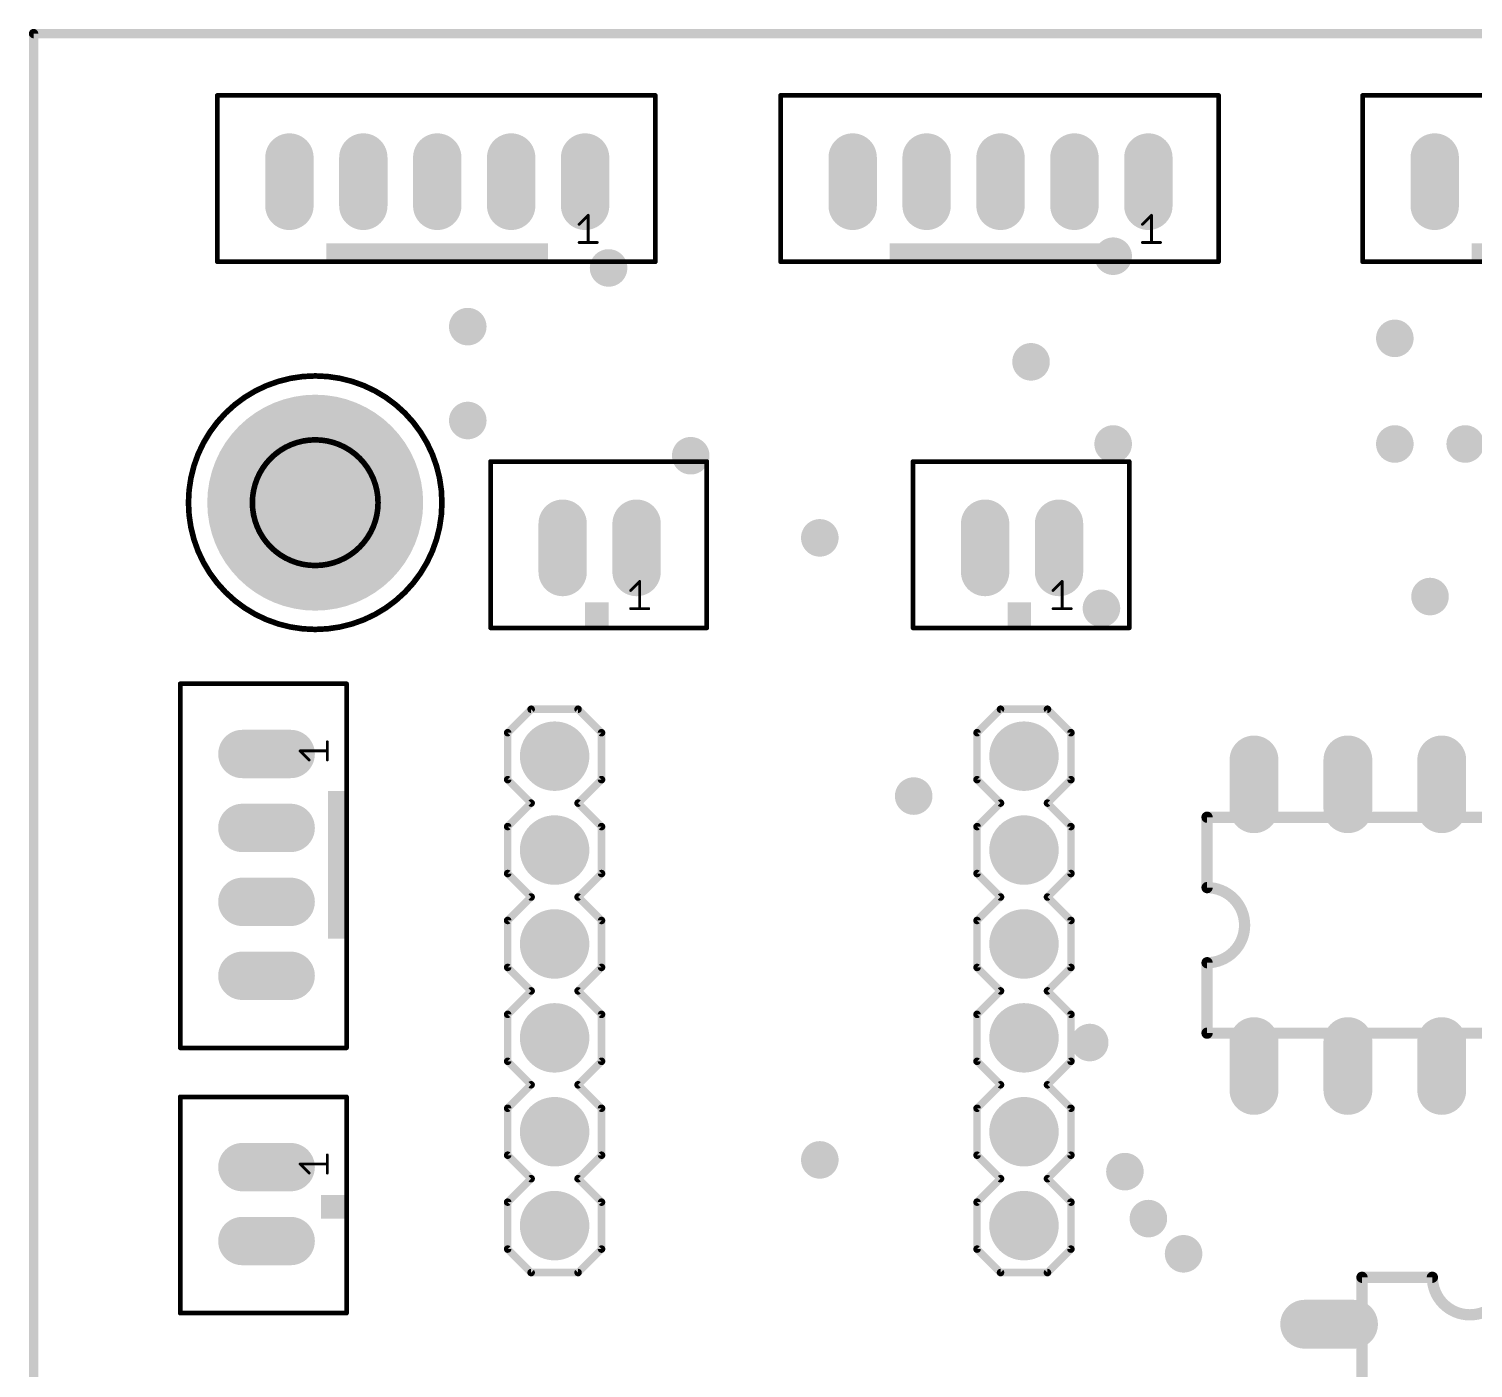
# Model space of a CAD drawing. Extents: x -0.01 to 3.94, y -0.01 to 3.15.
# Drawn here: x -0.005 to 1.533, y 1.728 to 3.155 of the extents above; entities that cross this region are included whole.
import ezdxf

# ---------------------------------------------------------------- set-up
doc = ezdxf.new("R2010")
doc.units = 0
for name, color, linetype in [('17', 94, 'CONTINUOUS'), ('18', 94, 'CONTINUOUS'), ('20', 178, 'CONTINUOUS'), ('21', 250, 'CONTINUOUS')]:
    doc.layers.add(name, color=color, linetype=linetype)

# ---------------------------------------------------------------- blocks, each defined once
blk = doc.blocks.new('RECT')
blk.add_solid([(-0.5, -0.5), (0.5, -0.5), (-0.5, 0.5), (0.5, 0.5)])
blk = doc.blocks.new('LONGP100')
at = {"const_width": 1}
blk.add_lwpolyline([(-0.5, 0), (0.5, 0)], dxfattribs=at)
at = {"const_width": 0.5}
for points in [[(-0.5, 0.25, 1), (-0.5, -0.25)], [(0.5, -0.25, 1), (0.5, 0.25)]]:
    blk.add_lwpolyline(points, format="xyb", dxfattribs=at)
blk = doc.blocks.new('ROUNDP')
at = {"const_width": 0.5}
blk.add_lwpolyline([(0, -0.25, 1), (0, 0.25, 1), (0, -0.25)], format="xyb", dxfattribs=at)
blk = doc.blocks.new('ROUNDV')
at = {"const_width": 0.5}
blk.add_lwpolyline([(0, -0.25, 1), (0, 0.25, 1), (0, -0.25)], format="xyb", dxfattribs=at)

msp = doc.modelspace()

# ---------------------------------------------------------------- linework, layer by layer
at = {"layer": '20', "const_width": 0.01}
for points in [[(0, 3.149606), (3.937008, 3.149606)], [(0, 0), (0, 3.149606)]]:
    msp.add_lwpolyline(points, dxfattribs=at)
at = {"layer": '20', "const_width": 0.005}
for points in [[(0, 3.152106, 1), (0, 3.147106)], [(0.0025, 3.149606, 1), (-0.0025, 3.149606)]]:
    msp.add_lwpolyline(points, format="xyb", dxfattribs=at)
at = {"layer": '21'}
for points, const_width in [([(0.195748, 3.083799), (0.662283, 3.083799)], 0.005), ([(0.195748, 2.906634), (0.195748, 3.083799)], 0.005), ([(0.662283, 3.083799), (0.662283, 2.906634)], 0.005), ([(0.795748, 3.083799), (1.262283, 3.083799)], 0.005), ([(0.795748, 2.906634), (0.795748, 3.083799)], 0.005), ([(1.262283, 3.083799), (1.262283, 2.906634)], 0.005), ([(1.415748, 3.083799), (1.882283, 3.083799)], 0.005), ([(1.415748, 2.906634), (1.415748, 3.083799)], 0.005), ([(0.581106, 2.94648), (0.590781, 2.956155)], 0.003), ([(0.590781, 2.956155), (0.590781, 2.92713)], 0.003), ([(1.181106, 2.94648), (1.190781, 2.956155)], 0.003), ([(1.190781, 2.956155), (1.190781, 2.92713)], 0.003), ([(0.581106, 2.92713), (0.600456, 2.92713)], 0.003), ([(1.181106, 2.92713), (1.200456, 2.92713)], 0.003), ([(0.662283, 2.906634), (0.195748, 2.906634)], 0.005), ([(1.262283, 2.906634), (0.795748, 2.906634)], 0.005), ([(1.882283, 2.906634), (1.415748, 2.906634)], 0.005), ([(0.486811, 2.693799), (0.717126, 2.693799)], 0.005), ([(0.486811, 2.516634), (0.486811, 2.693799)], 0.005), ([(0.717126, 2.693799), (0.717126, 2.516634)], 0.005), ([(0.936811, 2.693799), (1.167126, 2.693799)], 0.005), ([(0.936811, 2.516634), (0.936811, 2.693799)], 0.005), ([(1.167126, 2.693799), (1.167126, 2.516634)], 0.005), ([(0.635949, 2.55648), (0.645624, 2.566155)], 0.003), ([(0.645624, 2.566155), (0.645624, 2.53713)], 0.003), ([(1.085949, 2.55648), (1.095624, 2.566155)], 0.003), ([(1.095624, 2.566155), (1.095624, 2.53713)], 0.003), ([(0.635949, 2.53713), (0.655299, 2.53713)], 0.003), ([(1.085949, 2.53713), (1.105299, 2.53713)], 0.003), ([(0.717126, 2.516634), (0.486811, 2.516634)], 0.005), ([(1.167126, 2.516634), (0.936811, 2.516634)], 0.005), ([(0.156201, 2.069331), (0.156201, 2.457126)], 0.005), ([(0.156201, 2.457126), (0.333366, 2.457126)], 0.005), ([(0.333366, 2.457126), (0.333366, 2.069331)], 0.005), ([(0.53, 2.43), (0.505, 2.405)], 0.008), ([(0.58, 2.43), (0.53, 2.43)], 0.008), ([(0.605, 2.405), (0.58, 2.43)], 0.008), ([(1.005, 2.405), (1.03, 2.43)], 0.008), ([(1.03, 2.43), (1.08, 2.43)], 0.008), ([(1.08, 2.43), (1.105, 2.405)], 0.008), ([(0.505, 2.405), (0.505, 2.355)], 0.008), ([(0.605, 2.355), (0.605, 2.405)], 0.008), ([(1.005, 2.355), (1.005, 2.405)], 0.008), ([(1.105, 2.405), (1.105, 2.355)], 0.008), ([(0.29352, 2.375949), (0.283845, 2.385624)], 0.003), ([(0.283845, 2.385624), (0.31287, 2.385624)], 0.003), ([(0.31287, 2.375949), (0.31287, 2.395299)], 0.003), ([(0.505, 2.355), (0.53, 2.33)], 0.008), ([(0.58, 2.33), (0.605, 2.355)], 0.008), ([(1.03, 2.33), (1.005, 2.355)], 0.008), ([(1.105, 2.355), (1.08, 2.33)], 0.008), ([(0.53, 2.33), (0.505, 2.305)], 0.008), ([(0.605, 2.305), (0.58, 2.33)], 0.008), ([(1.005, 2.305), (1.03, 2.33)], 0.008), ([(1.08, 2.33), (1.105, 2.305)], 0.008), ([(0.505, 2.305), (0.505, 2.255)], 0.008), ([(0.605, 2.255), (0.605, 2.305)], 0.008), ([(1.005, 2.255), (1.005, 2.305)], 0.008), ([(1.105, 2.305), (1.105, 2.255)], 0.008), ([(2.05, 2.315), (1.25, 2.315)], 0.012), ([(1.25, 2.315), (1.25, 2.24)], 0.012), ([(0.505, 2.255), (0.53, 2.23)], 0.008), ([(0.58, 2.23), (0.605, 2.255)], 0.008), ([(1.03, 2.23), (1.005, 2.255)], 0.008), ([(1.105, 2.255), (1.08, 2.23)], 0.008), ([(0.53, 2.23), (0.505, 2.205)], 0.008), ([(0.605, 2.205), (0.58, 2.23)], 0.008), ([(1.005, 2.205), (1.03, 2.23)], 0.008), ([(1.08, 2.23), (1.105, 2.205)], 0.008), ([(0.505, 2.205), (0.505, 2.155)], 0.008), ([(0.605, 2.155), (0.605, 2.205)], 0.008), ([(1.005, 2.155), (1.005, 2.205)], 0.008), ([(1.105, 2.205), (1.105, 2.155)], 0.008), ([(0.53, 2.13), (0.505, 2.155)], 0.008), ([(0.605, 2.155), (0.58, 2.13)], 0.008), ([(1.005, 2.155), (1.03, 2.13)], 0.008), ([(1.08, 2.13), (1.105, 2.155)], 0.008), ([(1.25, 2.085), (1.25, 2.16)], 0.012), ([(0.53, 2.13), (0.505, 2.105)], 0.008), ([(0.605, 2.105), (0.58, 2.13)], 0.008), ([(1.005, 2.105), (1.03, 2.13)], 0.008), ([(1.08, 2.13), (1.105, 2.105)], 0.008), ([(0.505, 2.105), (0.505, 2.055)], 0.008), ([(0.605, 2.055), (0.605, 2.105)], 0.008), ([(1.005, 2.055), (1.005, 2.105)], 0.008), ([(1.105, 2.105), (1.105, 2.055)], 0.008), ([(1.25, 2.085), (2.05, 2.085)], 0.012), ([(0.333366, 2.069331), (0.156201, 2.069331)], 0.005), ([(0.505, 2.055), (0.53, 2.03)], 0.008), ([(0.58, 2.03), (0.605, 2.055)], 0.008), ([(1.03, 2.03), (1.005, 2.055)], 0.008), ([(1.105, 2.055), (1.08, 2.03)], 0.008), ([(0.53, 2.03), (0.505, 2.005)], 0.008), ([(0.605, 2.005), (0.58, 2.03)], 0.008), ([(1.005, 2.005), (1.03, 2.03)], 0.008), ([(1.08, 2.03), (1.105, 2.005)], 0.008), ([(0.156201, 1.786811), (0.156201, 2.017126)], 0.005), ([(0.156201, 2.017126), (0.333366, 2.017126)], 0.005), ([(0.333366, 2.017126), (0.333366, 1.786811)], 0.005), ([(0.505, 2.005), (0.505, 1.955)], 0.008), ([(0.605, 1.955), (0.605, 2.005)], 0.008), ([(1.005, 1.955), (1.005, 2.005)], 0.008), ([(1.105, 2.005), (1.105, 1.955)], 0.008), ([(0.31287, 1.935949), (0.31287, 1.955299)], 0.003), ([(0.505, 1.955), (0.53, 1.93)], 0.008), ([(0.58, 1.93), (0.605, 1.955)], 0.008), ([(1.03, 1.93), (1.005, 1.955)], 0.008), ([(1.105, 1.955), (1.08, 1.93)], 0.008), ([(0.29352, 1.935949), (0.283845, 1.945624)], 0.003), ([(0.283845, 1.945624), (0.31287, 1.945624)], 0.003), ([(0.53, 1.93), (0.505, 1.905)], 0.008), ([(0.605, 1.905), (0.58, 1.93)], 0.008), ([(1.005, 1.905), (1.03, 1.93)], 0.008), ([(1.08, 1.93), (1.105, 1.905)], 0.008), ([(0.505, 1.905), (0.505, 1.855)], 0.008), ([(0.605, 1.855), (0.605, 1.905)], 0.008), ([(1.005, 1.855), (1.005, 1.905)], 0.008), ([(1.105, 1.905), (1.105, 1.855)], 0.008), ([(0.53, 1.83), (0.505, 1.855)], 0.008), ([(0.605, 1.855), (0.58, 1.83)], 0.008), ([(1.005, 1.855), (1.03, 1.83)], 0.008), ([(1.08, 1.83), (1.105, 1.855)], 0.008), ([(0.58, 1.83), (0.53, 1.83)], 0.008), ([(1.03, 1.83), (1.08, 1.83)], 0.008), ([(1.415, 1.825), (1.415, 1.025)], 0.012), ([(1.415, 1.825), (1.49, 1.825)], 0.012), ([(0.333366, 1.786811), (0.156201, 1.786811)], 0.005)]:
    msp.add_lwpolyline(points, dxfattribs=dict(at, const_width=const_width))
for points, const_width in [([(0.195748, 3.085049, 1), (0.195748, 3.082549)], 0.0025), ([(0.196998, 3.083799, 1), (0.194498, 3.083799)], 0.0025), ([(0.663533, 3.083799, 1), (0.661033, 3.083799)], 0.0025), ([(0.662283, 3.082549, 1), (0.662283, 3.085049)], 0.0025), ([(0.795748, 3.085049, 1), (0.795748, 3.082549)], 0.0025), ([(0.796998, 3.083799, 1), (0.794498, 3.083799)], 0.0025), ([(1.263533, 3.083799, 1), (1.261033, 3.083799)], 0.0025), ([(1.262283, 3.082549, 1), (1.262283, 3.085049)], 0.0025), ([(1.415748, 3.085049, 1), (1.415748, 3.082549)], 0.0025), ([(1.416998, 3.083799, 1), (1.414498, 3.083799)], 0.0025), ([(0.591531, 2.956155, 1), (0.590031, 2.956155)], 0.0015), ([(0.591311, 2.955624, 1), (0.590251, 2.956685)], 0.0015), ([(1.191531, 2.956155, 1), (1.190031, 2.956155)], 0.0015), ([(1.191311, 2.955624, 1), (1.190251, 2.956685)], 0.0015), ([(0.580576, 2.94701, 1), (0.581637, 2.945949)], 0.0015), ([(1.180576, 2.94701, 1), (1.181637, 2.945949)], 0.0015), ([(0.581106, 2.92788, 1), (0.581106, 2.92638)], 0.0015), ([(0.590031, 2.92713, 1), (0.591531, 2.92713)], 0.0015), ([(0.600456, 2.92638, 1), (0.600456, 2.92788)], 0.0015), ([(1.181106, 2.92788, 1), (1.181106, 2.92638)], 0.0015), ([(1.190031, 2.92713, 1), (1.191531, 2.92713)], 0.0015), ([(1.200456, 2.92638, 1), (1.200456, 2.92788)], 0.0015), ([(0.195748, 2.907884, 1), (0.195748, 2.905384)], 0.0025), ([(0.194498, 2.906634, 1), (0.196998, 2.906634)], 0.0025), ([(0.661033, 2.906634, 1), (0.663533, 2.906634)], 0.0025), ([(0.662283, 2.905384, 1), (0.662283, 2.907884)], 0.0025), ([(0.795748, 2.907884, 1), (0.795748, 2.905384)], 0.0025), ([(0.794498, 2.906634, 1), (0.796998, 2.906634)], 0.0025), ([(1.261033, 2.906634, 1), (1.263533, 2.906634)], 0.0025), ([(1.262283, 2.905384, 1), (1.262283, 2.907884)], 0.0025), ([(1.415748, 2.907884, 1), (1.415748, 2.905384)], 0.0025), ([(1.414498, 2.906634, 1), (1.416998, 2.906634)], 0.0025), ([(0.3, 2.515, 1), (0.3, 2.785, 1), (0.3, 2.515)], 0.006), ([(0.3, 2.583071, 1), (0.3, 2.716929, 1), (0.3, 2.583071)], 0.006), ([(0.486811, 2.695049, 1), (0.486811, 2.692549)], 0.0025), ([(0.488061, 2.693799, 1), (0.485561, 2.693799)], 0.0025), ([(0.718376, 2.693799, 1), (0.715876, 2.693799)], 0.0025), ([(0.717126, 2.692549, 1), (0.717126, 2.695049)], 0.0025), ([(0.936811, 2.695049, 1), (0.936811, 2.692549)], 0.0025), ([(0.938061, 2.693799, 1), (0.935561, 2.693799)], 0.0025), ([(1.168376, 2.693799, 1), (1.165876, 2.693799)], 0.0025), ([(1.167126, 2.692549, 1), (1.167126, 2.695049)], 0.0025), ([(0.635418, 2.55701, 1), (0.636479, 2.555949)], 0.0015), ([(0.646374, 2.566155, 1), (0.644874, 2.566155)], 0.0015), ([(0.646154, 2.565624, 1), (0.645093, 2.566685)], 0.0015), ([(1.085418, 2.55701, 1), (1.086479, 2.555949)], 0.0015), ([(1.096374, 2.566155, 1), (1.094874, 2.566155)], 0.0015), ([(1.096154, 2.565624, 1), (1.095093, 2.566685)], 0.0015), ([(0.635949, 2.53788, 1), (0.635949, 2.53638)], 0.0015), ([(0.655299, 2.53638, 1), (0.655299, 2.53788)], 0.0015), ([(1.085949, 2.53788, 1), (1.085949, 2.53638)], 0.0015), ([(1.105299, 2.53638, 1), (1.105299, 2.53788)], 0.0015), ([(0.644874, 2.53713, 1), (0.646374, 2.53713)], 0.0015), ([(1.094874, 2.53713, 1), (1.096374, 2.53713)], 0.0015), ([(0.486811, 2.517884, 1), (0.486811, 2.515384)], 0.0025), ([(0.485561, 2.516634, 1), (0.488061, 2.516634)], 0.0025), ([(0.715876, 2.516634, 1), (0.718376, 2.516634)], 0.0025), ([(0.717126, 2.515384, 1), (0.717126, 2.517884)], 0.0025), ([(0.936811, 2.517884, 1), (0.936811, 2.515384)], 0.0025), ([(0.935561, 2.516634, 1), (0.938061, 2.516634)], 0.0025), ([(1.165876, 2.516634, 1), (1.168376, 2.516634)], 0.0025), ([(1.167126, 2.515384, 1), (1.167126, 2.517884)], 0.0025), ([(0.157451, 2.457126, 1), (0.154951, 2.457126)], 0.0025), ([(0.156201, 2.458376, 1), (0.156201, 2.455876)], 0.0025), ([(0.334616, 2.457126, 1), (0.332116, 2.457126)], 0.0025), ([(0.333366, 2.455876, 1), (0.333366, 2.458376)], 0.0025), ([(0.53, 2.432, 1), (0.53, 2.428)], 0.004), ([(0.531414, 2.428586, 1), (0.528586, 2.431414)], 0.004), ([(0.581414, 2.431414, 1), (0.578586, 2.428586)], 0.004), ([(0.58, 2.428, 1), (0.58, 2.432)], 0.004), ([(1.03, 2.432, 1), (1.03, 2.428)], 0.004), ([(1.031414, 2.428586, 1), (1.028586, 2.431414)], 0.004), ([(1.081414, 2.431414, 1), (1.078586, 2.428586)], 0.004), ([(1.08, 2.428, 1), (1.08, 2.432)], 0.004), ([(0.507, 2.405, 1), (0.503, 2.405)], 0.004), ([(0.503586, 2.406414, 1), (0.506414, 2.403586)], 0.004), ([(0.607, 2.405, 1), (0.603, 2.405)], 0.004), ([(0.603586, 2.403586, 1), (0.606414, 2.406414)], 0.004), ([(1.007, 2.405, 1), (1.003, 2.405)], 0.004), ([(1.003586, 2.406414, 1), (1.006414, 2.403586)], 0.004), ([(1.107, 2.405, 1), (1.103, 2.405)], 0.004), ([(1.103586, 2.403586, 1), (1.106414, 2.406414)], 0.004), ([(0.284376, 2.386154, 1), (0.283315, 2.385093)], 0.0015), ([(0.283845, 2.386374, 1), (0.283845, 2.384874)], 0.0015), ([(0.31362, 2.395299, 1), (0.31212, 2.395299)], 0.0015), ([(0.31287, 2.384874, 1), (0.31287, 2.386374)], 0.0015), ([(0.29299, 2.375418, 1), (0.294051, 2.376479)], 0.0015), ([(0.31212, 2.375949, 1), (0.31362, 2.375949)], 0.0015), ([(0.506414, 2.356414, 1), (0.503586, 2.353586)], 0.004), ([(0.503, 2.355, 1), (0.507, 2.355)], 0.004), ([(0.603, 2.355, 1), (0.607, 2.355)], 0.004), ([(0.606414, 2.353586, 1), (0.603586, 2.356414)], 0.004), ([(1.006414, 2.356414, 1), (1.003586, 2.353586)], 0.004), ([(1.003, 2.355, 1), (1.007, 2.355)], 0.004), ([(1.103, 2.355, 1), (1.107, 2.355)], 0.004), ([(1.106414, 2.353586, 1), (1.103586, 2.356414)], 0.004), ([(0.531414, 2.328586, 1), (0.528586, 2.331414)], 0.004), ([(0.528586, 2.328586, 1), (0.531414, 2.331414)], 0.004), ([(0.581414, 2.331414, 1), (0.578586, 2.328586)], 0.004), ([(0.578586, 2.331414, 1), (0.581414, 2.328586)], 0.004), ([(1.031414, 2.328586, 1), (1.028586, 2.331414)], 0.004), ([(1.028586, 2.328586, 1), (1.031414, 2.331414)], 0.004), ([(1.081414, 2.331414, 1), (1.078586, 2.328586)], 0.004), ([(1.078586, 2.331414, 1), (1.081414, 2.328586)], 0.004), ([(0.507, 2.305, 1), (0.503, 2.305)], 0.004), ([(0.503586, 2.306414, 1), (0.506414, 2.303586)], 0.004), ([(0.607, 2.305, 1), (0.603, 2.305)], 0.004), ([(0.603586, 2.303586, 1), (0.606414, 2.306414)], 0.004), ([(1.007, 2.305, 1), (1.003, 2.305)], 0.004), ([(1.003586, 2.306414, 1), (1.006414, 2.303586)], 0.004), ([(1.107, 2.305, 1), (1.103, 2.305)], 0.004), ([(1.103586, 2.303586, 1), (1.106414, 2.306414)], 0.004), ([(1.25, 2.318, 1), (1.25, 2.312)], 0.006), ([(1.253, 2.315, 1), (1.247, 2.315)], 0.006), ([(0.506414, 2.256414, 1), (0.503586, 2.253586)], 0.004), ([(0.503, 2.255, 1), (0.507, 2.255)], 0.004), ([(0.603, 2.255, 1), (0.607, 2.255)], 0.004), ([(0.606414, 2.253586, 1), (0.603586, 2.256414)], 0.004), ([(1.006414, 2.256414, 1), (1.003586, 2.253586)], 0.004), ([(1.003, 2.255, 1), (1.007, 2.255)], 0.004), ([(1.103, 2.255, 1), (1.107, 2.255)], 0.004), ([(1.106414, 2.253586, 1), (1.103586, 2.256414)], 0.004), ([(0.531414, 2.228586, 1), (0.528586, 2.231414)], 0.004), ([(0.528586, 2.228586, 1), (0.531414, 2.231414)], 0.004), ([(0.581414, 2.231414, 1), (0.578586, 2.228586)], 0.004), ([(0.578586, 2.231414, 1), (0.581414, 2.228586)], 0.004), ([(1.031414, 2.228586, 1), (1.028586, 2.231414)], 0.004), ([(1.028586, 2.228586, 1), (1.031414, 2.231414)], 0.004), ([(1.081414, 2.231414, 1), (1.078586, 2.228586)], 0.004), ([(1.078586, 2.231414, 1), (1.081414, 2.228586)], 0.004), ([(1.25, 2.16, 1), (1.25, 2.24)], 0.012), ([(1.25, 2.243, 1), (1.25, 2.237)], 0.006), ([(1.247, 2.24, 1), (1.253, 2.24)], 0.006), ([(0.507, 2.205, 1), (0.503, 2.205)], 0.004), ([(0.503586, 2.206414, 1), (0.506414, 2.203586)], 0.004), ([(0.607, 2.205, 1), (0.603, 2.205)], 0.004), ([(0.603586, 2.203586, 1), (0.606414, 2.206414)], 0.004), ([(1.007, 2.205, 1), (1.003, 2.205)], 0.004), ([(1.003586, 2.206414, 1), (1.006414, 2.203586)], 0.004), ([(1.107, 2.205, 1), (1.103, 2.205)], 0.004), ([(1.103586, 2.203586, 1), (1.106414, 2.206414)], 0.004), ([(0.506414, 2.156414, 1), (0.503586, 2.153586)], 0.004), ([(0.503, 2.155, 1), (0.507, 2.155)], 0.004), ([(0.603, 2.155, 1), (0.607, 2.155)], 0.004), ([(0.606414, 2.153586, 1), (0.603586, 2.156414)], 0.004), ([(1.006414, 2.156414, 1), (1.003586, 2.153586)], 0.004), ([(1.003, 2.155, 1), (1.007, 2.155)], 0.004), ([(1.103, 2.155, 1), (1.107, 2.155)], 0.004), ([(1.106414, 2.153586, 1), (1.103586, 2.156414)], 0.004), ([(1.253, 2.16, 1), (1.247, 2.16)], 0.006), ([(1.25, 2.163, 1), (1.25, 2.157)], 0.006), ([(0.531414, 2.128586, 1), (0.528586, 2.131414)], 0.004), ([(0.528586, 2.128586, 1), (0.531414, 2.131414)], 0.004), ([(0.581414, 2.131414, 1), (0.578586, 2.128586)], 0.004), ([(0.578586, 2.131414, 1), (0.581414, 2.128586)], 0.004), ([(1.031414, 2.128586, 1), (1.028586, 2.131414)], 0.004), ([(1.028586, 2.128586, 1), (1.031414, 2.131414)], 0.004), ([(1.081414, 2.131414, 1), (1.078586, 2.128586)], 0.004), ([(1.078586, 2.131414, 1), (1.081414, 2.128586)], 0.004), ([(0.507, 2.105, 1), (0.503, 2.105)], 0.004), ([(0.503586, 2.106414, 1), (0.506414, 2.103586)], 0.004), ([(0.607, 2.105, 1), (0.603, 2.105)], 0.004), ([(0.603586, 2.103586, 1), (0.606414, 2.106414)], 0.004), ([(1.007, 2.105, 1), (1.003, 2.105)], 0.004), ([(1.003586, 2.106414, 1), (1.006414, 2.103586)], 0.004), ([(1.107, 2.105, 1), (1.103, 2.105)], 0.004), ([(1.103586, 2.103586, 1), (1.106414, 2.106414)], 0.004), ([(1.25, 2.088, 1), (1.25, 2.082)], 0.006), ([(1.247, 2.085, 1), (1.253, 2.085)], 0.006), ([(0.156201, 2.070581, 1), (0.156201, 2.068081)], 0.0025), ([(0.154951, 2.069331, 1), (0.157451, 2.069331)], 0.0025), ([(0.332116, 2.069331, 1), (0.334616, 2.069331)], 0.0025), ([(0.333366, 2.068081, 1), (0.333366, 2.070581)], 0.0025), ([(0.506414, 2.056414, 1), (0.503586, 2.053586)], 0.004), ([(0.503, 2.055, 1), (0.507, 2.055)], 0.004), ([(0.603, 2.055, 1), (0.607, 2.055)], 0.004), ([(0.606414, 2.053586, 1), (0.603586, 2.056414)], 0.004), ([(1.006414, 2.056414, 1), (1.003586, 2.053586)], 0.004), ([(1.003, 2.055, 1), (1.007, 2.055)], 0.004), ([(1.103, 2.055, 1), (1.107, 2.055)], 0.004), ([(1.106414, 2.053586, 1), (1.103586, 2.056414)], 0.004), ([(0.531414, 2.028586, 1), (0.528586, 2.031414)], 0.004), ([(0.528586, 2.028586, 1), (0.531414, 2.031414)], 0.004), ([(0.581414, 2.031414, 1), (0.578586, 2.028586)], 0.004), ([(0.578586, 2.031414, 1), (0.581414, 2.028586)], 0.004), ([(1.031414, 2.028586, 1), (1.028586, 2.031414)], 0.004), ([(1.028586, 2.028586, 1), (1.031414, 2.031414)], 0.004), ([(1.081414, 2.031414, 1), (1.078586, 2.028586)], 0.004), ([(1.078586, 2.031414, 1), (1.081414, 2.028586)], 0.004), ([(0.157451, 2.017126, 1), (0.154951, 2.017126)], 0.0025), ([(0.156201, 2.018376, 1), (0.156201, 2.015876)], 0.0025), ([(0.334616, 2.017126, 1), (0.332116, 2.017126)], 0.0025), ([(0.333366, 2.015876, 1), (0.333366, 2.018376)], 0.0025), ([(0.507, 2.005, 1), (0.503, 2.005)], 0.004), ([(0.503586, 2.006414, 1), (0.506414, 2.003586)], 0.004), ([(0.607, 2.005, 1), (0.603, 2.005)], 0.004), ([(0.603586, 2.003586, 1), (0.606414, 2.006414)], 0.004), ([(1.007, 2.005, 1), (1.003, 2.005)], 0.004), ([(1.003586, 2.006414, 1), (1.006414, 2.003586)], 0.004), ([(1.107, 2.005, 1), (1.103, 2.005)], 0.004), ([(1.103586, 2.003586, 1), (1.106414, 2.006414)], 0.004), ([(0.31362, 1.955299, 1), (0.31212, 1.955299)], 0.0015), ([(0.506414, 1.956414, 1), (0.503586, 1.953586)], 0.004), ([(0.503, 1.955, 1), (0.507, 1.955)], 0.004), ([(0.603, 1.955, 1), (0.607, 1.955)], 0.004), ([(0.606414, 1.953586, 1), (0.603586, 1.956414)], 0.004), ([(1.006414, 1.956414, 1), (1.003586, 1.953586)], 0.004), ([(1.003, 1.955, 1), (1.007, 1.955)], 0.004), ([(1.103, 1.955, 1), (1.107, 1.955)], 0.004), ([(1.106414, 1.953586, 1), (1.103586, 1.956414)], 0.004), ([(0.284376, 1.946154, 1), (0.283315, 1.945093)], 0.0015), ([(0.283845, 1.946374, 1), (0.283845, 1.944874)], 0.0015), ([(0.31287, 1.944874, 1), (0.31287, 1.946374)], 0.0015), ([(0.29299, 1.935418, 1), (0.294051, 1.936479)], 0.0015), ([(0.31212, 1.935949, 1), (0.31362, 1.935949)], 0.0015), ([(0.531414, 1.928586, 1), (0.528586, 1.931414)], 0.004), ([(0.528586, 1.928586, 1), (0.531414, 1.931414)], 0.004), ([(0.581414, 1.931414, 1), (0.578586, 1.928586)], 0.004), ([(0.578586, 1.931414, 1), (0.581414, 1.928586)], 0.004), ([(1.031414, 1.928586, 1), (1.028586, 1.931414)], 0.004), ([(1.028586, 1.928586, 1), (1.031414, 1.931414)], 0.004), ([(1.081414, 1.931414, 1), (1.078586, 1.928586)], 0.004), ([(1.078586, 1.931414, 1), (1.081414, 1.928586)], 0.004), ([(0.507, 1.905, 1), (0.503, 1.905)], 0.004), ([(0.503586, 1.906414, 1), (0.506414, 1.903586)], 0.004), ([(0.607, 1.905, 1), (0.603, 1.905)], 0.004), ([(0.603586, 1.903586, 1), (0.606414, 1.906414)], 0.004), ([(1.007, 1.905, 1), (1.003, 1.905)], 0.004), ([(1.003586, 1.906414, 1), (1.006414, 1.903586)], 0.004), ([(1.107, 1.905, 1), (1.103, 1.905)], 0.004), ([(1.103586, 1.903586, 1), (1.106414, 1.906414)], 0.004), ([(0.506414, 1.856414, 1), (0.503586, 1.853586)], 0.004), ([(0.503, 1.855, 1), (0.507, 1.855)], 0.004), ([(0.603, 1.855, 1), (0.607, 1.855)], 0.004), ([(0.606414, 1.853586, 1), (0.603586, 1.856414)], 0.004), ([(1.006414, 1.856414, 1), (1.003586, 1.853586)], 0.004), ([(1.003, 1.855, 1), (1.007, 1.855)], 0.004), ([(1.103, 1.855, 1), (1.107, 1.855)], 0.004), ([(1.106414, 1.853586, 1), (1.103586, 1.856414)], 0.004), ([(0.53, 1.832, 1), (0.53, 1.828)], 0.004), ([(0.528586, 1.828586, 1), (0.531414, 1.831414)], 0.004), ([(0.578586, 1.831414, 1), (0.581414, 1.828586)], 0.004), ([(0.58, 1.828, 1), (0.58, 1.832)], 0.004), ([(1.03, 1.832, 1), (1.03, 1.828)], 0.004), ([(1.028586, 1.828586, 1), (1.031414, 1.831414)], 0.004), ([(1.078586, 1.831414, 1), (1.081414, 1.828586)], 0.004), ([(1.08, 1.828, 1), (1.08, 1.832)], 0.004), ([(1.418, 1.825, 1), (1.412, 1.825)], 0.006), ([(1.415, 1.828, 1), (1.415, 1.822)], 0.006), ([(1.49, 1.825, 1), (1.57, 1.825)], 0.012), ([(1.493, 1.825, 1), (1.487, 1.825)], 0.006), ([(1.49, 1.822, 1), (1.49, 1.828)], 0.006), ([(0.156201, 1.788061, 1), (0.156201, 1.785561)], 0.0025), ([(0.154951, 1.786811, 1), (0.157451, 1.786811)], 0.0025), ([(0.332116, 1.786811, 1), (0.334616, 1.786811)], 0.0025), ([(0.333366, 1.785561, 1), (0.333366, 1.788061)], 0.0025)]:
    msp.add_lwpolyline(points, format="xyb", dxfattribs=dict(at, const_width=const_width))

# ---------------------------------------------------------------- block references
at = {"layer": '17'}
for name, p, xscale, yscale, rotation in [('LONGP100', (0.27252, 2.99187), 0.051496, 0.051496, 90), ('LONGP100', (0.27252, 2.99187), 0.051496, 0.051496, 90), ('LONGP100', (0.35126, 2.99187), 0.051496, 0.051496, 90), ('LONGP100', (0.35126, 2.99187), 0.051496, 0.051496, 90), ('LONGP100', (0.43, 2.99187), 0.051496, 0.051496, 90), ('LONGP100', (0.43, 2.99187), 0.051496, 0.051496, 90), ('LONGP100', (0.50874, 2.99187), 0.051496, 0.051496, 90), ('LONGP100', (0.50874, 2.99187), 0.051496, 0.051496, 90), ('LONGP100', (0.58748, 2.99187), 0.051496, 0.051496, 90), ('LONGP100', (0.58748, 2.99187), 0.051496, 0.051496, 90), ('LONGP100', (0.87252, 2.99187), 0.051496, 0.051496, 90), ('LONGP100', (0.87252, 2.99187), 0.051496, 0.051496, 90), ('LONGP100', (0.95126, 2.99187), 0.051496, 0.051496, 90), ('LONGP100', (0.95126, 2.99187), 0.051496, 0.051496, 90), ('LONGP100', (1.03, 2.99187), 0.051496, 0.051496, 90), ('LONGP100', (1.03, 2.99187), 0.051496, 0.051496, 90), ('LONGP100', (1.10874, 2.99187), 0.051496, 0.051496, 90), ('LONGP100', (1.10874, 2.99187), 0.051496, 0.051496, 90), ('LONGP100', (1.18748, 2.99187), 0.051496, 0.051496, 90), ('LONGP100', (1.18748, 2.99187), 0.051496, 0.051496, 90), ('LONGP100', (1.49252, 2.99187), 0.051496, 0.051496, 90), ('LONGP100', (1.49252, 2.99187), 0.051496, 0.051496, 90), ('LONGP100', (0.563583, 2.60187), 0.051496, 0.051496, 90), ('LONGP100', (0.563583, 2.60187), 0.051496, 0.051496, 90), ('LONGP100', (0.642323, 2.60187), 0.051496, 0.051496, 90), ('LONGP100', (0.642323, 2.60187), 0.051496, 0.051496, 90), ('LONGP100', (1.013583, 2.60187), 0.051496, 0.051496, 90), ('LONGP100', (1.013583, 2.60187), 0.051496, 0.051496, 90), ('LONGP100', (1.092323, 2.60187), 0.051496, 0.051496, 90), ('LONGP100', (1.092323, 2.60187), 0.051496, 0.051496, 90), ('ROUNDP', (1.055, 2.38), 0.074, 0.074, 180), ('ROUNDP', (1.055, 2.38), 0.074, 0.074, 180), ('LONGP100', (0.24813, 2.382323), 0.051496, 0.051496, 180), ('LONGP100', (0.24813, 2.382323), 0.051496, 0.051496, 180), ('LONGP100', (1.3, 2.35), 0.052, 0.052, 90), ('LONGP100', (1.3, 2.35), 0.052, 0.052, 90), ('LONGP100', (1.4, 2.35), 0.052, 0.052, 90), ('LONGP100', (1.4, 2.35), 0.052, 0.052, 90), ('LONGP100', (1.5, 2.35), 0.052, 0.052, 90), ('LONGP100', (1.5, 2.35), 0.052, 0.052, 90), ('LONGP100', (0.24813, 2.303583), 0.051496, 0.051496, 180), ('LONGP100', (0.24813, 2.303583), 0.051496, 0.051496, 180), ('ROUNDP', (1.055, 2.28), 0.074, 0.074, 180), ('ROUNDP', (1.055, 2.28), 0.074, 0.074, 180), ('LONGP100', (0.24813, 2.224843), 0.051496, 0.051496, 180), ('LONGP100', (0.24813, 2.224843), 0.051496, 0.051496, 180), ('ROUNDP', (1.055, 2.18), 0.074, 0.074, 180), ('ROUNDP', (1.055, 2.18), 0.074, 0.074, 180), ('LONGP100', (0.24813, 2.146102), 0.051496, 0.051496, 180), ('LONGP100', (0.24813, 2.146102), 0.051496, 0.051496, 180), ('ROUNDP', (1.055, 2.08), 0.074, 0.074, 180), ('ROUNDP', (1.055, 2.08), 0.074, 0.074, 180), ('LONGP100', (1.3, 2.05), 0.052, 0.052, 90), ('LONGP100', (1.3, 2.05), 0.052, 0.052, 90), ('LONGP100', (1.4, 2.05), 0.052, 0.052, 90), ('LONGP100', (1.4, 2.05), 0.052, 0.052, 90), ('LONGP100', (1.5, 2.05), 0.052, 0.052, 90), ('LONGP100', (1.5, 2.05), 0.052, 0.052, 90), ('ROUNDP', (1.055, 1.98), 0.074, 0.074, 180), ('ROUNDP', (1.055, 1.98), 0.074, 0.074, 180), ('LONGP100', (0.24813, 1.942323), 0.051496, 0.051496, 180), ('LONGP100', (0.24813, 1.942323), 0.051496, 0.051496, 180), ('ROUNDP', (1.055, 1.88), 0.074, 0.074, 180), ('ROUNDP', (1.055, 1.88), 0.074, 0.074, 180), ('LONGP100', (0.24813, 1.863583), 0.051496, 0.051496, 180), ('LONGP100', (0.24813, 1.863583), 0.051496, 0.051496, 180)]:
    msp.add_blockref(name, p, dxfattribs=dict(at, xscale=xscale, yscale=yscale, rotation=rotation))
for name, p, xscale, yscale in [('ROUNDP', (0.3, 2.65), 0.23, 0.23), ('ROUNDP', (0.3, 2.65), 0.23, 0.23), ('ROUNDP', (0.555, 2.38), 0.074, 0.074), ('ROUNDP', (0.555, 2.38), 0.074, 0.074), ('ROUNDP', (0.555, 2.28), 0.074, 0.074), ('ROUNDP', (0.555, 2.28), 0.074, 0.074), ('ROUNDP', (0.555, 2.18), 0.074, 0.074), ('ROUNDP', (0.555, 2.18), 0.074, 0.074), ('ROUNDP', (0.555, 2.08), 0.074, 0.074), ('ROUNDP', (0.555, 2.08), 0.074, 0.074), ('ROUNDP', (0.555, 1.98), 0.074, 0.074), ('ROUNDP', (0.555, 1.98), 0.074, 0.074), ('ROUNDP', (0.555, 1.88), 0.074, 0.074), ('ROUNDP', (0.555, 1.88), 0.074, 0.074), ('LONGP100', (1.38, 1.775), 0.052, 0.052), ('LONGP100', (1.38, 1.775), 0.052, 0.052)]:
    msp.add_blockref(name, p, dxfattribs=dict(at, xscale=xscale, yscale=yscale))
at = {"layer": '18', "xscale": 0.04, "yscale": 0.04}
for p in [(1.15, 2.9125), (0.6125, 2.9), (0.4625, 2.8375), (1.45, 2.825), (1.0625, 2.8), (0.4625, 2.7375), (1.15, 2.7125), (1.45, 2.7125), (1.525, 2.7125), (0.7, 2.7), (0.8375, 2.6125), (1.4875, 2.55), (1.1375, 2.5375), (0.9375, 2.3375), (1.125, 2.075), (0.8375, 1.95), (1.1625, 1.9375), (1.1875, 1.8875), (1.225, 1.85)]:
    msp.add_blockref('ROUNDV', p, dxfattribs=at)
at = {"layer": '21'}
for p, xscale, yscale in [((0.43, 2.916476), 0.23622, 0.019685), ((1.03, 2.916476), 0.23622, 0.019685), ((1.65, 2.916476), 0.23622, 0.019685), ((0.6, 2.531379), 0.025, 0.025), ((1.05, 2.531379), 0.025, 0.025)]:
    msp.add_blockref('RECT', p, dxfattribs=dict(at, xscale=xscale, yscale=yscale))
at = {"layer": '21', "rotation": 90}
for p, xscale, yscale in [((0.323524, 2.264213), 0.15748, 0.019685), ((0.318621, 1.9), 0.025, 0.025)]:
    msp.add_blockref('RECT', p, dxfattribs=dict(at, xscale=xscale, yscale=yscale))

doc.saveas('drawing.dxf')
